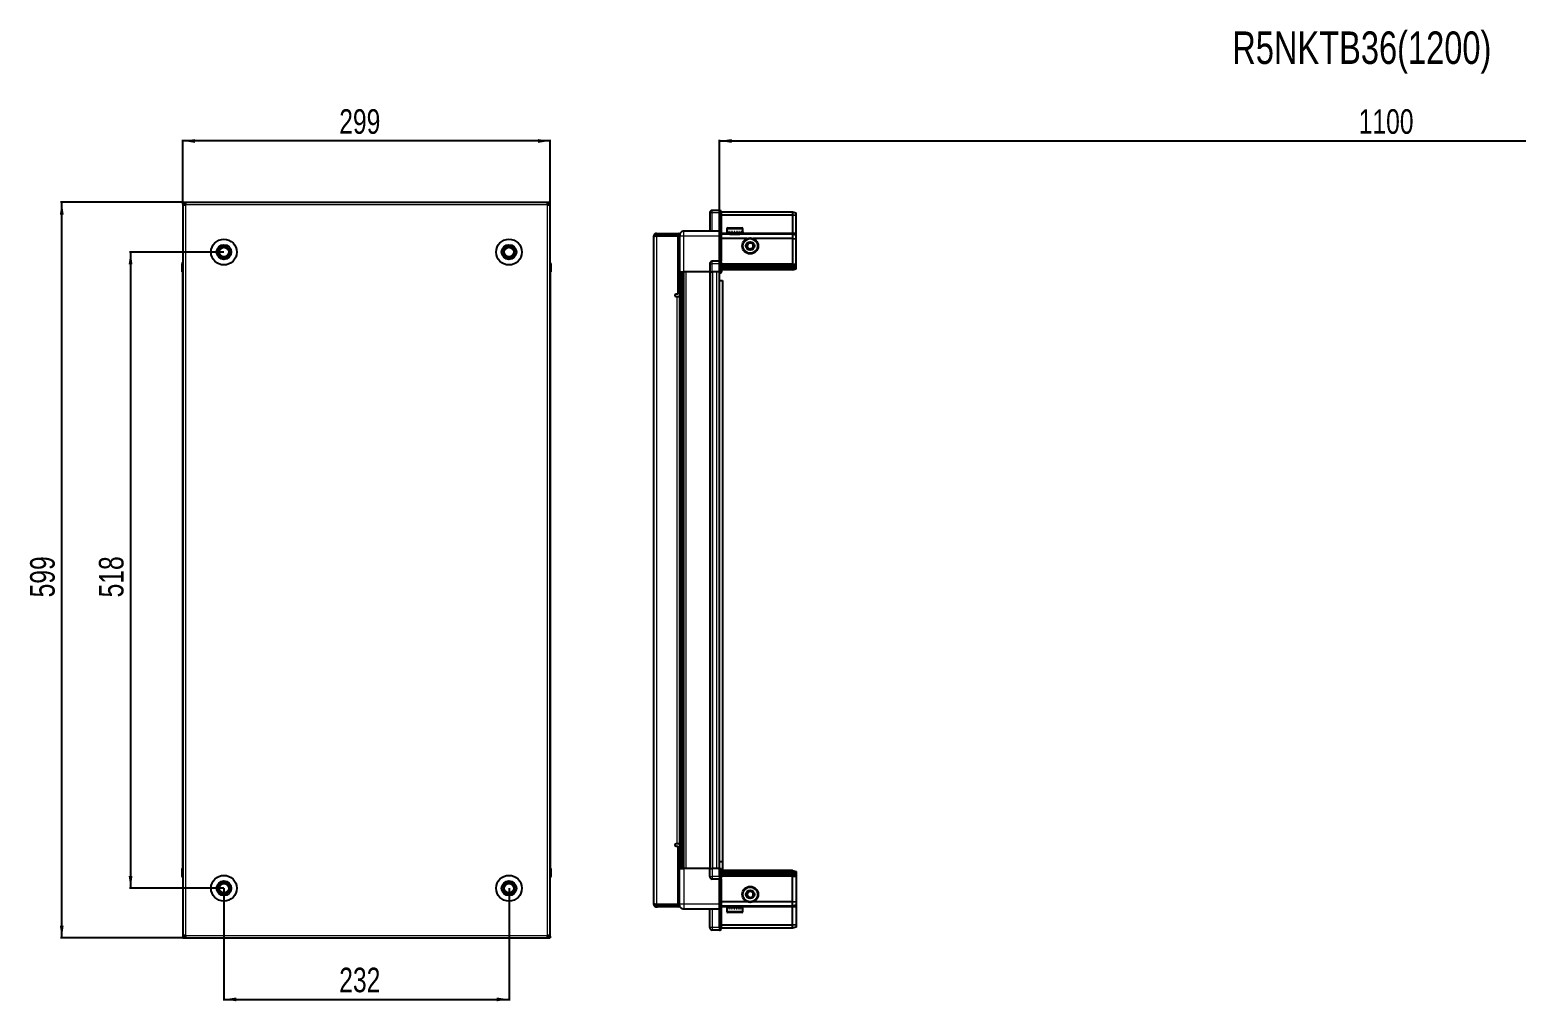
# Model space of a CAD drawing. Header units: millimetres. Extents: x 1014 to 3205, y -921 to 1134.
# Drawn here: x 1014 to 2224, y 343 to 1134 of the extents above; entities that cross this region are included whole.
import ezdxf

# ---------------------------------------------------------------- set-up
doc = ezdxf.new("R2010")
doc.units = ezdxf.units.MM
doc.layers.add('FORMAT', color=7, linetype='Continuous')
doc.styles.add('SLDTEXTSTYLE0', font='TXT', dxfattribs={"width": 0.75})
doc.dimstyles.new('SLDDIMSTYLE0', dxfattribs={"dimtxt": 20, "dimasz": 10, "dimexe": 0, "dimexo": 0.0625, "dimgap": 5, "dimtad": 2, "dimdec": 1, "dimrnd": 1e-09, "dimzin": 12, "dimdsep": 46, "dimtxsty": 'SLDTEXTSTYLE0', "dimsah": 1, "dimcen": 0.09, "dimadec": 0, "dimazin": 3, "dimtfac": 1, "dimtofl": 0, "dimtmove": 0, "dimatfit": 3, "dimfxl": 0, "dimfrac": 2, "dimtolj": 1, "dimtzin": 12, "dimarcsym": 0})

# ---------------------------------------------------------------- blocks, each defined once
blk = doc.blocks.new('_D')
at = {"layer": 'FORMAT'}
for p, q in [((1138.6, 993.1), (1039.2, 993.1)), ((1040.2, 394.1), (1040.2, 993.1)), ((1138.6, 394.1), (1039.2, 394.1))]:
    blk.add_line(p, q, dxfattribs=at)
for points in [[(1040.2, 993.1), (1038.6, 983.1), (1041.7, 983.1)], [(1040.2, 394.1), (1041.7, 404.1), (1038.6, 404.1)]]:
    blk.add_solid(points, dxfattribs=at)
at = {"layer": 'FORMAT', "insert": (1014.4, 671.4), "char_height": 20, "attachment_point": 1, "rotation": 90, "style": 'SLDTEXTSTYLE0'}
blk.add_mtext('599', dxfattribs=at)
blk = doc.blocks.new('_D_1')
at = {"layer": 'FORMAT'}
for p, q in [((1138.7, 993.1), (1138.7, 1044.1)), ((1437.7, 1043.1), (1138.7, 1043.1)), ((1437.7, 993.1), (1437.7, 1044.1))]:
    blk.add_line(p, q, dxfattribs=at)
for points in [[(1138.7, 1043.1), (1148.7, 1041.5), (1148.7, 1044.6)], [(1437.7, 1043.1), (1427.7, 1044.6), (1427.7, 1041.5)]]:
    blk.add_solid(points, dxfattribs=at)
at = {"layer": 'FORMAT', "insert": (1266, 1068.9), "char_height": 20, "attachment_point": 1, "style": 'SLDTEXTSTYLE0'}
blk.add_mtext('299', dxfattribs=at)
blk = doc.blocks.new('_D_2')
at = {"layer": 'FORMAT'}
for p, q in [((1172.2, 434.6), (1172.2, 343.1)), ((1404.2, 434.6), (1404.2, 343.1)), ((1172.2, 344.1), (1404.2, 344.1))]:
    blk.add_line(p, q, dxfattribs=at)
for points in [[(1172.2, 344.1), (1182.2, 342.5), (1182.2, 345.6)], [(1404.2, 344.1), (1394.2, 345.6), (1394.2, 342.5)]]:
    blk.add_solid(points, dxfattribs=at)
at = {"layer": 'FORMAT', "insert": (1266, 369.9), "char_height": 20, "attachment_point": 1, "style": 'SLDTEXTSTYLE0'}
blk.add_mtext('232', dxfattribs=at)
blk = doc.blocks.new('_D_3')
at = {"layer": 'FORMAT'}
for p, q in [((1172.1, 952.6), (1095.2, 952.6)), ((1096.2, 952.6), (1096.2, 434.6)), ((1172.1, 434.6), (1095.2, 434.6))]:
    blk.add_line(p, q, dxfattribs=at)
for points in [[(1096.2, 952.6), (1094.6, 942.6), (1097.7, 942.6)], [(1096.2, 434.6), (1097.7, 444.6), (1094.6, 444.6)]]:
    blk.add_solid(points, dxfattribs=at)
at = {"layer": 'FORMAT', "insert": (1070.4, 671.4), "char_height": 20, "attachment_point": 1, "rotation": 90, "style": 'SLDTEXTSTYLE0'}
blk.add_mtext('518', dxfattribs=at)
blk = doc.blocks.new('_D_4')
at = {"layer": 'FORMAT'}
for p, q in [((1575.4, 936.6), (1575.4, 1044.1)), ((1575.4, 1043.1), (2675.4, 1043.1)), ((2675.4, 936.6), (2675.4, 1044.1))]:
    blk.add_line(p, q, dxfattribs=at)
for points in [[(1575.4, 1043.1), (1585.4, 1041.5), (1585.4, 1044.6)], [(2675.4, 1043.1), (2665.4, 1044.6), (2665.4, 1041.5)]]:
    blk.add_solid(points, dxfattribs=at)
at = {"layer": 'FORMAT', "insert": (2095.8, 1068.9), "char_height": 20, "attachment_point": 1, "style": 'SLDTEXTSTYLE0'}
blk.add_mtext('1100', dxfattribs=at)

msp = doc.modelspace()

# ---------------------------------------------------------------- linework, layer by layer
at = {"color": 7, "linetype": 'Continuous', "lineweight": 25}
for p, q in [((1138.66, 991.57), (1138.66, 993.07)), ((1140.76, 993.07), (1138.66, 993.07)), ((1435.56, 993.07), (1140.76, 993.07)), ((1140.76, 993.07), (1140.76, 990.97)), ((1435.56, 990.97), (1435.56, 993.07)), ((1437.66, 993.07), (1435.56, 993.07)), ((1437.66, 991.57), (1437.66, 993.07)), ((1138.66, 991.57), (1140.76, 991.57)), ((1138.66, 991.57), (1138.66, 990.97)), ((1138.66, 990.97), (1138.66, 396.17)), ((1138.66, 990.97), (1140.76, 990.97)), ((1435.56, 991.57), (1437.66, 991.57)), ((1435.56, 990.97), (1437.66, 990.97)), ((1437.66, 990.97), (1437.66, 991.57)), ((1437.66, 396.17), (1437.66, 990.97)), ((1567.54, 984.57), (1567.54, 969.57)), ((1575.54, 986.57), (1569.54, 986.57)), ((1575.54, 986.57), (1575.88, 986.57)), ((1575.54, 986.57), (1575.54, 984.57)), ((1575.54, 969.77), (1575.54, 984.57)), ((1575.54, 969.77), (1575.54, 984.57)), ((1576.74, 986.07), (1575.88, 986.57)), ((1576.74, 984.57), (1576.74, 986.07)), ((1635.04, 985.07), (1576.74, 985.07)), ((1576.74, 984.57), (1576.74, 969.77)), ((1635.04, 982.57), (1576.74, 982.57)), ((1635.04, 985.07), (1635.04, 982.57)), ((1638.04, 984.27), (1635.04, 985.07)), ((1635.04, 982.57), (1635.04, 968.07)), ((1638.04, 982.42), (1635.04, 982.57)), ((1638.04, 982.42), (1638.04, 984.27)), ((1638.04, 968.07), (1638.04, 982.42)), ((1575.54, 969.57), (1546.54, 969.57)), ((1575.54, 969.57), (1575.54, 969.77)), ((1575.54, 969.57), (1576.74, 969.57)), ((1575.54, 965.57), (1575.54, 969.57)), ((1576.74, 969.77), (1576.74, 969.57)), ((1576.74, 969.57), (1576.74, 965.57)), ((1581.54, 971.47), (1581.54, 969.07)), ((1581.54, 969.07), (1581.54, 968.57)), ((1581.54, 968.57), (1581.68, 968.57)), ((1581.87, 969.07), (1581.68, 969.07)), ((1581.68, 969.07), (1581.68, 968.57)), ((1581.68, 968.57), (1581.87, 968.57)), ((1581.87, 969.07), (1581.87, 968.57)), ((1581.87, 968.57), (1582.4, 968.57)), ((1582.34, 972.27), (1589.51, 972.27)), ((1582.8, 969.07), (1582.4, 969.07)), ((1582.4, 969.07), (1582.4, 968.57)), ((1582.4, 968.57), (1582.8, 968.57)), ((1582.8, 969.07), (1582.8, 968.57)), ((1582.8, 968.57), (1583.67, 968.57)), ((1583.64, 968.57), (1583.64, 968.47)), ((1583.64, 968.47), (1592.44, 968.47)), ((1584.24, 969.07), (1583.67, 969.07)), ((1583.67, 969.07), (1583.67, 968.57)), ((1583.67, 968.57), (1584.24, 968.57)), ((1584.04, 968.07), (1584.73, 967.59)), ((1584.04, 968.07), (1589.07, 968.07)), ((1584.24, 969.07), (1584.24, 968.57)), ((1584.24, 968.57), (1585.37, 968.57)), ((1586.06, 969.07), (1585.37, 969.07)), ((1585.37, 969.07), (1585.37, 968.57)), ((1585.37, 968.57), (1586.06, 968.57)), ((1586.06, 969.07), (1586.06, 968.57)), ((1586.06, 968.57), (1587.33, 968.57)), ((1588.06, 969.07), (1587.33, 969.07)), ((1587.33, 969.07), (1587.33, 968.57)), ((1587.33, 968.57), (1587.56, 968.57)), ((1587.56, 969.07), (1587.56, 968.57)), ((1588.06, 969.07), (1588.06, 968.57)), ((1588.06, 969.07), (1588.06, 968.57)), ((1588.06, 968.57), (1589.36, 968.57)), ((1588.06, 968.57), (1588.06, 968.57)), ((1589.07, 968.07), (1592.04, 968.07)), ((1590.07, 969.07), (1589.36, 969.07)), ((1589.36, 969.07), (1589.36, 968.57)), ((1589.42, 969.07), (1589.42, 968.57)), ((1589.42, 968.57), (1590.07, 968.57)), ((1589.51, 972.27), (1593.74, 972.27)), ((1590.07, 969.07), (1590.07, 968.57)), ((1590.07, 968.57), (1591.26, 968.57)), ((1591.88, 969.07), (1591.26, 969.07)), ((1591.26, 969.07), (1591.26, 968.57)), ((1591.26, 968.57), (1591.88, 968.57)), ((1591.35, 967.59), (1592.04, 968.07)), ((1591.88, 969.07), (1591.88, 968.57)), ((1591.88, 968.57), (1592.85, 968.57)), ((1592.44, 968.47), (1592.44, 968.57)), ((1593.31, 969.07), (1592.85, 969.07)), ((1592.85, 969.07), (1592.85, 968.57)), ((1592.85, 968.57), (1593.31, 968.57)), ((1593.31, 969.07), (1593.31, 968.57)), ((1593.31, 968.57), (1593.97, 968.57)), ((1594.23, 969.07), (1593.97, 969.07)), ((1593.97, 969.07), (1593.97, 968.57)), ((1593.97, 968.57), (1594.23, 968.57)), ((1594.23, 969.07), (1594.23, 968.57)), ((1594.23, 968.57), (1594.5, 968.57)), ((1594.54, 969.07), (1594.5, 969.07)), ((1594.5, 969.07), (1594.5, 968.57)), ((1594.5, 968.57), (1594.54, 968.57)), ((1594.54, 969.07), (1594.54, 971.47)), ((1594.54, 969.07), (1594.54, 968.57)), ((1635.04, 968.07), (1635.04, 967.07)), ((1638.04, 966.27), (1638.04, 968.07)), ((1523.54, 965.72), (1522.04, 965.72)), ((1522.04, 965.22), (1522.04, 965.72)), ((1522.04, 421.92), (1522.04, 965.22)), ((1524.14, 966.32), (1524.14, 967.82)), ((1524.14, 967.82), (1525.04, 967.82)), ((1524.14, 966.32), (1525.04, 966.32)), ((1524.14, 965.82), (1541.54, 965.82)), ((1525.04, 966.32), (1525.04, 967.82)), ((1525.04, 967.82), (1541.54, 967.82)), ((1525.04, 966.32), (1541.54, 966.32)), ((1541.54, 966.32), (1541.54, 967.82)), ((1543.04, 965.82), (1541.54, 965.82)), ((1541.54, 965.82), (1541.54, 918.32)), ((1543.04, 965.57), (1543.04, 936.57)), ((1575.54, 945.27), (1575.54, 965.57)), ((1635.04, 967.07), (1576.74, 967.07)), ((1576.74, 965.57), (1576.74, 945.27)), ((1598.04, 963.57), (1576.74, 963.57)), ((1584.73, 967.59), (1584.04, 967.1)), ((1584.04, 967.1), (1584.04, 967.07)), ((1584.04, 967.1), (1589.07, 967.1)), ((1584.73, 967.59), (1588.9, 967.59)), ((1588.9, 967.59), (1591.35, 967.59)), ((1589.07, 967.1), (1592.04, 967.1)), ((1592.04, 967.1), (1591.35, 967.59)), ((1592.04, 967.07), (1592.04, 967.1)), ((1635.04, 963.57), (1603.04, 963.57)), ((1635.04, 967.07), (1635.04, 963.57)), ((1638.04, 966.27), (1635.04, 967.07)), ((1635.04, 963.57), (1635.04, 943.07)), ((1635.04, 963.57), (1638.04, 963.24)), ((1638.04, 963.24), (1638.04, 966.27)), ((1638.04, 943.07), (1638.04, 963.24)), ((1437.66, 944.39), (1437.66, 944.39)), ((1575.54, 945.07), (1569.54, 945.07)), ((1575.54, 945.07), (1575.54, 945.27)), ((1575.54, 945.07), (1575.54, 943.07)), ((1575.54, 945.07), (1576.74, 945.07)), ((1576.74, 945.27), (1576.74, 945.07)), ((1576.74, 944.39), (1576.74, 945.07)), ((1576.74, 944.39), (1576.74, 936.57)), ((1138.15, 943.07), (1138.15, 936.57)), ((1138.15, 936.57), (1138.16, 936.57)), ((1138.16, 936.57), (1138.16, 943.07)), ((1138.66, 936.57), (1138.16, 936.57)), ((1138.31, 936.57), (1138.31, 450.57)), ((1437.66, 936.57), (1438.16, 936.57)), ((1438.01, 450.57), (1438.01, 936.57)), ((1438.16, 943.07), (1438.16, 936.57)), ((1438.16, 936.57), (1438.16, 943.07)), ((1438.16, 936.57), (1438.16, 936.57)), ((1438.16, 936.57), (1438.16, 936.57)), ((1541.54, 939.32), (1543.04, 939.32)), ((1543.04, 936.57), (1541.54, 936.57)), ((1543.69, 450.57), (1543.69, 936.57)), ((1545.49, 936.57), (1545.49, 450.57)), ((1545.52, 936.57), (1545.52, 450.57)), ((1567.54, 936.57), (1546.54, 936.57)), ((1567.54, 943.07), (1567.54, 936.57)), ((1567.54, 936.57), (1569.54, 936.57)), ((1568.19, 450.57), (1568.19, 936.57)), ((1575.54, 936.57), (1569.54, 936.57)), ((1575.39, 450.57), (1575.39, 936.57)), ((1575.54, 936.57), (1575.54, 943.07)), ((1575.54, 936.57), (1575.54, 943.07)), ((1575.54, 936.57), (1575.88, 936.57)), ((1575.54, 936.57), (1575.54, 936.57)), ((1575.88, 936.57), (1575.88, 943.07)), ((1576.74, 936.57), (1575.88, 936.57)), ((1575.88, 936.57), (1575.88, 936.57)), ((1635.04, 942.07), (1576.74, 942.07)), ((1635.04, 941.07), (1576.74, 941.07)), ((1635.04, 939.57), (1576.74, 939.57)), ((1635.04, 938.07), (1576.74, 938.07)), ((1635.04, 943.07), (1635.04, 942.07)), ((1635.04, 942.07), (1635.04, 941.07)), ((1635.04, 942.07), (1638.04, 941.27)), ((1635.04, 941.07), (1635.04, 939.57)), ((1635.04, 941.07), (1638.04, 940.53)), ((1635.04, 939.57), (1638.04, 940.03)), ((1635.04, 939.57), (1635.04, 938.07)), ((1635.04, 938.07), (1638.04, 938.87)), ((1638.04, 941.27), (1638.04, 943.07)), ((1638.04, 940.53), (1638.04, 941.27)), ((1638.04, 940.03), (1638.04, 940.53)), ((1638.04, 938.87), (1638.04, 940.03)), ((1575.39, 929.57), (1577.89, 929.57)), ((1577.89, 929.57), (1577.89, 456.07)), ((1541.54, 918.32), (1540.19, 918.32)), ((1540.19, 916.32), (1540.94, 916.32)), ((1540.94, 916.32), (1543.04, 916.32)), ((1543.04, 916.32), (1543.04, 470.82)), ((1540.94, 470.82), (1540.19, 470.82)), ((1540.19, 468.82), (1541.54, 468.82)), ((1543.04, 470.82), (1540.94, 470.82)), ((1541.54, 468.82), (1541.54, 421.32)), ((1138.15, 444.07), (1138.15, 450.57)), ((1138.15, 450.57), (1138.16, 450.57)), ((1138.16, 450.57), (1138.16, 450.57)), ((1138.16, 450.57), (1138.16, 444.07)), ((1138.65, 450.57), (1138.16, 450.57)), ((1437.66, 450.57), (1438.16, 450.57)), ((1438.16, 450.57), (1438.16, 450.57)), ((1438.16, 444.07), (1438.16, 450.57)), ((1438.16, 450.57), (1438.16, 444.07)), ((1543.04, 450.57), (1541.54, 450.57)), ((1543.04, 447.82), (1541.54, 447.82)), ((1543.04, 421.57), (1543.04, 450.57)), ((1567.54, 450.57), (1546.54, 450.57)), ((1567.54, 444.07), (1567.54, 450.57)), ((1567.54, 450.57), (1569.54, 450.57)), ((1575.54, 450.57), (1569.54, 450.57)), ((1577.89, 456.07), (1575.39, 456.07)), ((1575.54, 444.07), (1575.54, 450.57)), ((1575.54, 450.57), (1575.88, 450.57)), ((1575.88, 444.07), (1575.88, 450.57)), ((1575.88, 450.57), (1576.74, 450.57)), ((1576.74, 450.57), (1576.74, 442.75)), ((1635.04, 449.07), (1576.74, 449.07)), ((1577.89, 456.07), (1577.89, 449.07)), ((1635.04, 447.57), (1635.04, 449.07)), ((1635.04, 449.07), (1638.04, 448.27)), ((1638.04, 448.27), (1638.04, 447.12)), ((1138.65, 442.75), (1138.65, 442.75)), ((1575.54, 442.07), (1569.54, 442.07)), ((1575.54, 444.07), (1575.54, 442.07)), ((1575.54, 444.07), (1575.54, 442.07)), ((1575.54, 442.07), (1576.74, 442.07)), ((1575.54, 441.87), (1575.54, 442.07)), ((1575.54, 421.57), (1575.54, 441.87)), ((1635.04, 447.57), (1576.74, 447.57)), ((1635.04, 446.07), (1576.74, 446.07)), ((1635.04, 445.07), (1576.74, 445.07)), ((1576.74, 442.07), (1576.74, 442.75)), ((1576.74, 442.07), (1576.74, 441.87)), ((1576.74, 441.87), (1576.74, 421.57)), ((1635.04, 446.07), (1635.04, 447.57)), ((1635.04, 447.57), (1638.04, 447.12)), ((1635.04, 446.07), (1638.04, 446.62)), ((1635.04, 445.07), (1635.04, 446.07)), ((1635.04, 445.07), (1638.04, 445.87)), ((1635.04, 444.07), (1635.04, 445.07)), ((1635.04, 423.57), (1635.04, 444.07)), ((1638.04, 447.12), (1638.04, 446.62)), ((1638.04, 446.62), (1638.04, 445.87)), ((1638.04, 445.87), (1638.04, 444.07)), ((1638.04, 444.07), (1638.04, 423.9)), ((1598.04, 423.57), (1576.74, 423.57)), ((1635.04, 423.57), (1603.04, 423.57)), ((1635.04, 423.57), (1638.04, 423.9)), ((1635.04, 420.07), (1635.04, 423.57)), ((1638.04, 423.9), (1638.04, 420.87)), ((1522.04, 421.42), (1522.04, 421.92)), ((1523.54, 421.42), (1522.04, 421.42)), ((1541.54, 421.32), (1524.14, 421.32)), ((1524.14, 420.82), (1524.14, 419.32)), ((1524.14, 420.82), (1525.04, 420.82)), ((1524.14, 419.32), (1525.04, 419.32)), ((1525.04, 420.82), (1525.04, 419.32)), ((1541.54, 420.82), (1525.04, 420.82)), ((1541.54, 419.32), (1525.04, 419.32)), ((1541.54, 421.32), (1543.04, 421.32)), ((1541.54, 420.82), (1541.54, 419.32)), ((1575.54, 417.57), (1546.54, 417.57)), ((1567.54, 402.57), (1567.54, 417.57)), ((1575.54, 417.57), (1575.54, 421.57)), ((1575.54, 417.57), (1576.74, 417.57)), ((1575.54, 417.37), (1575.54, 417.57)), ((1575.54, 402.57), (1575.54, 417.37)), ((1576.74, 421.57), (1576.74, 417.57)), ((1635.04, 420.07), (1576.74, 420.07)), ((1576.74, 417.57), (1576.74, 417.37)), ((1576.74, 417.37), (1576.74, 402.57)), ((1581.54, 418.57), (1581.54, 415.67)), ((1581.64, 418.57), (1581.54, 418.57)), ((1581.64, 418.07), (1581.64, 418.57)), ((1581.81, 418.57), (1581.64, 418.57)), ((1581.64, 418.07), (1581.81, 418.07)), ((1581.81, 418.07), (1581.81, 418.57)), ((1582.3, 418.57), (1581.81, 418.57)), ((1582.3, 418.07), (1582.3, 418.57)), ((1582.68, 418.57), (1582.3, 418.57)), ((1582.3, 418.07), (1582.68, 418.07)), ((1582.49, 414.87), (1582.34, 414.87)), ((1593.74, 414.87), (1582.49, 414.87)), ((1582.68, 418.07), (1582.68, 418.57)), ((1583.52, 418.57), (1582.68, 418.57)), ((1583.52, 418.07), (1583.52, 418.57)), ((1584.08, 418.57), (1583.52, 418.57)), ((1583.52, 418.07), (1584.08, 418.07)), ((1583.64, 418.67), (1583.64, 418.57)), ((1589.04, 418.67), (1583.64, 418.67)), ((1584.04, 420.07), (1584.04, 420.04)), ((1584.04, 420.04), (1584.73, 419.55)), ((1584.15, 420.04), (1584.04, 420.04)), ((1584.73, 419.55), (1584.04, 419.07)), ((1584.15, 419.07), (1584.04, 419.07)), ((1584.08, 418.07), (1584.08, 418.57)), ((1585.18, 418.57), (1584.08, 418.57)), ((1592.04, 420.04), (1584.15, 420.04)), ((1592.04, 419.07), (1584.15, 419.07)), ((1584.82, 419.55), (1584.73, 419.55)), ((1591.35, 419.55), (1584.82, 419.55)), ((1585.18, 418.07), (1585.18, 418.57)), ((1585.86, 418.57), (1585.18, 418.57)), ((1585.18, 418.07), (1585.86, 418.07)), ((1585.86, 418.07), (1585.86, 418.57)), ((1587.12, 418.57), (1585.86, 418.57)), ((1587.12, 418.07), (1587.12, 418.57)), ((1587.42, 418.57), (1587.12, 418.57)), ((1587.12, 418.07), (1587.86, 418.07)), ((1587.42, 418.07), (1587.42, 418.57)), ((1587.86, 418.07), (1587.86, 418.57)), ((1589.16, 418.57), (1587.86, 418.57)), ((1592.44, 418.67), (1589.04, 418.67)), ((1589.16, 418.07), (1589.16, 418.57)), ((1589.16, 418.07), (1589.88, 418.07)), ((1589.28, 418.07), (1589.28, 418.57)), ((1589.88, 418.57), (1589.28, 418.57)), ((1589.88, 418.07), (1589.88, 418.57)), ((1591.08, 418.57), (1589.88, 418.57)), ((1591.08, 418.07), (1591.08, 418.57)), ((1591.71, 418.57), (1591.08, 418.57)), ((1591.08, 418.07), (1591.71, 418.07)), ((1591.35, 419.55), (1592.04, 420.04)), ((1592.04, 419.07), (1591.35, 419.55)), ((1591.71, 418.07), (1591.71, 418.57)), ((1592.71, 418.57), (1591.71, 418.57)), ((1592.04, 420.04), (1592.04, 420.07)), ((1592.44, 418.57), (1592.44, 418.67)), ((1592.71, 418.07), (1592.71, 418.57)), ((1593.19, 418.57), (1592.71, 418.57)), ((1592.71, 418.07), (1593.19, 418.07)), ((1593.19, 418.07), (1593.19, 418.57)), ((1593.88, 418.57), (1593.19, 418.57)), ((1593.88, 418.07), (1593.88, 418.57)), ((1594.17, 418.57), (1593.88, 418.57)), ((1593.88, 418.07), (1594.17, 418.07)), ((1594.17, 418.07), (1594.17, 418.57)), ((1594.48, 418.57), (1594.17, 418.57)), ((1594.48, 418.07), (1594.48, 418.57)), ((1594.54, 418.57), (1594.48, 418.57)), ((1594.48, 418.07), (1594.54, 418.07)), ((1594.54, 415.67), (1594.54, 418.57)), ((1594.54, 418.07), (1594.54, 418.57)), ((1594.54, 418.57), (1594.54, 418.57)), ((1638.04, 420.87), (1635.04, 420.07)), ((1635.04, 419.07), (1635.04, 420.07)), ((1635.04, 404.57), (1635.04, 419.07)), ((1638.04, 420.87), (1638.04, 419.07)), ((1638.04, 419.07), (1638.04, 404.73)), ((1575.54, 400.57), (1569.54, 400.57)), ((1575.54, 402.57), (1575.54, 400.57)), ((1575.54, 400.57), (1575.88, 400.57)), ((1575.54, 400.57), (1575.54, 400.57)), ((1575.54, 400.57), (1575.88, 400.57)), ((1575.88, 400.57), (1576.74, 401.07)), ((1575.88, 400.57), (1576.74, 401.07)), ((1635.04, 404.57), (1576.74, 404.57)), ((1576.74, 401.07), (1576.74, 402.57)), ((1635.04, 402.07), (1576.74, 402.07)), ((1638.04, 404.73), (1635.04, 404.57)), ((1635.04, 402.07), (1635.04, 404.57)), ((1638.04, 402.87), (1635.04, 402.07)), ((1638.04, 404.73), (1638.04, 402.87)), ((1140.76, 396.17), (1138.66, 396.17)), ((1138.66, 396.17), (1138.66, 395.57)), ((1140.76, 395.57), (1138.66, 395.57)), ((1138.66, 395.57), (1138.66, 394.07)), ((1138.66, 394.07), (1140.76, 394.07)), ((1140.76, 396.17), (1140.76, 394.07)), ((1140.76, 394.07), (1435.56, 394.07)), ((1437.66, 396.17), (1435.56, 396.17)), ((1435.56, 394.07), (1435.56, 396.17)), ((1437.66, 395.57), (1435.56, 395.57)), ((1435.56, 394.07), (1437.66, 394.07)), ((1437.66, 395.57), (1437.66, 396.17)), ((1437.66, 395.57), (1437.66, 394.07))]:
    msp.add_line(p, q, dxfattribs=at)
at = {"color": 8, "linetype": 'Continuous', "lineweight": 18}
for p, q in [((1435.56, 990.97), (1140.76, 990.97)), ((1140.76, 990.97), (1140.76, 396.17)), ((1435.56, 396.17), (1435.56, 990.97)), ((1569.54, 984.57), (1567.54, 984.57)), ((1569.54, 984.57), (1569.54, 986.57)), ((1569.54, 969.57), (1569.54, 984.57)), ((1575.54, 984.57), (1569.54, 984.57)), ((1575.54, 984.57), (1576.74, 984.57)), ((1575.54, 969.77), (1576.74, 969.77)), ((1584.04, 968.07), (1576.74, 968.07)), ((1581.54, 971.47), (1589.72, 971.47)), ((1589.72, 971.47), (1594.54, 971.47)), ((1635.04, 968.07), (1592.04, 968.07)), ((1638.04, 968.07), (1635.04, 968.07)), ((1524.14, 965.82), (1524.14, 421.32)), ((1546.54, 936.57), (1546.54, 965.57)), ((1575.54, 965.57), (1546.54, 965.57)), ((1575.54, 965.57), (1576.74, 965.57)), ((1569.54, 943.07), (1569.54, 945.07)), ((1575.54, 945.27), (1576.74, 945.27)), ((1138.66, 943.07), (1138.16, 943.07)), ((1437.66, 943.07), (1438.16, 943.07)), ((1543.04, 916.32), (1543.04, 936.57)), ((1544.28, 936.57), (1544.28, 450.57)), ((1546.73, 450.57), (1546.73, 936.57)), ((1548.14, 936.57), (1548.14, 450.57)), ((1567.54, 943.07), (1569.54, 943.07)), ((1567.54, 450.57), (1567.54, 936.57)), ((1569.54, 936.57), (1569.54, 943.07)), ((1575.54, 943.07), (1569.54, 943.07)), ((1570.19, 450.57), (1570.19, 936.57)), ((1573.39, 450.57), (1573.39, 936.57)), ((1575.54, 943.07), (1575.88, 943.07)), ((1575.54, 936.57), (1575.88, 936.57)), ((1635.04, 943.07), (1576.74, 943.07)), ((1635.04, 943.07), (1638.04, 943.07)), ((1540.94, 470.82), (1540.94, 916.32)), ((1543.04, 450.57), (1543.04, 470.82)), ((1546.54, 450.57), (1546.54, 421.57)), ((1569.54, 450.57), (1569.54, 444.07)), ((1138.66, 444.07), (1138.16, 444.07)), ((1437.66, 444.07), (1438.16, 444.07)), ((1567.54, 444.07), (1569.54, 444.07)), ((1569.54, 444.07), (1569.54, 442.07)), ((1575.54, 444.07), (1569.54, 444.07)), ((1575.54, 444.07), (1575.88, 444.07)), ((1576.74, 441.87), (1575.54, 441.87)), ((1635.04, 444.07), (1576.74, 444.07)), ((1635.04, 444.07), (1638.04, 444.07)), ((1575.54, 421.57), (1546.54, 421.57)), ((1569.54, 417.57), (1569.54, 402.57)), ((1575.54, 421.57), (1576.74, 421.57)), ((1576.74, 417.37), (1575.54, 417.37)), ((1584.04, 419.07), (1576.74, 419.07)), ((1581.71, 415.67), (1581.54, 415.67)), ((1594.54, 415.67), (1581.71, 415.67)), ((1635.04, 419.07), (1592.04, 419.07)), ((1638.04, 419.07), (1635.04, 419.07)), ((1569.54, 402.57), (1567.54, 402.57)), ((1569.54, 402.57), (1569.54, 400.57)), ((1575.54, 402.57), (1569.54, 402.57)), ((1575.54, 402.57), (1576.74, 402.57)), ((1140.76, 396.17), (1435.56, 396.17))]:
    msp.add_line(p, q, dxfattribs=at)
at = {"color": 7, "linetype": 'Continuous', "lineweight": 25}
for centre, radius in [((1172.16, 952.57), 10.5), ((1172.16, 952.57), 6), ((1172.16, 952.57), 3.9), ((1404.16, 952.57), 10.5), ((1404.16, 952.57), 6), ((1404.16, 952.57), 3.9), ((1600.54, 957.57), 6.5), ((1600.54, 957.57), 3.46), ((1172.16, 434.57), 10.5), ((1172.16, 434.57), 6), ((1172.16, 434.57), 3.9), ((1404.16, 434.57), 10.5), ((1404.16, 434.57), 6), ((1404.16, 434.57), 3.9), ((1600.54, 429.57), 6.5), ((1600.54, 429.57), 3.46)]:
    msp.add_circle(centre, radius, dxfattribs=at)
at = {"color": 8, "linetype": 'Continuous', "lineweight": 18}
for centre in [(1600.54, 957.57), (1600.54, 429.57)]:
    msp.add_circle(centre, 5.7, dxfattribs=at)
at = {"color": 7, "linetype": 'Continuous', "lineweight": 25}
for centre, radius, start, end in [((1569.54, 984.57), 2, 90, 180), ((1582.34, 971.47), 0.8, 90, 180), ((1583.64, 968.07), 0.4, 0, 90), ((1592.44, 968.07), 0.4, 90, 180), ((1593.74, 971.47), 0.8, 0, 90), ((1172.16, 952.57), 4.62, 120, 180), ((1172.16, 952.57), 4.62, 60, 120), ((1172.16, 952.57), 4.62, 0, 60), ((1404.16, 952.57), 4.62, 120, 180), ((1404.16, 952.57), 4.62, 60, 120), ((1404.16, 952.57), 4.62, 360, 60), ((1524.04, 965.32), 0.5, 90, 117.7907), ((1541.44, 965.72), 0.6, 9.59407, 90), ((1541.44, 965.72), 2.1, 32.2369, 87.2706), ((1600.54, 957.57), 2.5, 161.00659, 221.00659), ((1600.54, 957.57), 2.5, 101.00659, 161.00659), ((1600.54, 957.57), 2.5, 221.00659, 281.00659), ((1600.54, 957.57), 2.5, 41.00659, 101.00659), ((1600.54, 957.57), 2.5, 281.00659, 341.00659), ((1600.54, 957.57), 2.5, 341.00659, 41.00659), ((1140.15, 943.07), 2, 138.57492, 180), ((1140.16, 943.07), 2, 138.59038, 180), ((1172.16, 952.57), 4.62, 180, 240), ((1172.16, 952.57), 4.62, 240, 300), ((1172.16, 952.57), 4.62, 300, 0), ((1404.16, 952.57), 4.62, 180, 240), ((1404.16, 952.57), 4.62, 240, 300), ((1404.16, 952.57), 4.62, 300, 360), ((1436.16, 943.07), 2, 0, 41.40962), ((1436.16, 943.07), 2, 0, 41.39416), ((1569.54, 943.07), 2, 90, 180), ((1572.89, 939.22), 5, 300, 346.70293), ((1540.19, 917.32), 1, 90, 270), ((1540.19, 469.82), 1, 90, 270), ((1140.16, 444.07), 2, 180, 221.39416), ((1172.16, 434.57), 4.62, 120, 180), ((1172.16, 434.57), 4.62, 60, 120), ((1172.16, 434.57), 4.62, 360, 60), ((1404.16, 434.57), 4.62, 120, 180), ((1404.16, 434.57), 4.62, 60, 120), ((1404.16, 434.57), 4.62, 360, 60), ((1436.16, 444.07), 2, 318.59038, 0), ((1569.54, 444.07), 2, 180, 270), ((1172.16, 434.57), 4.62, 180, 240), ((1172.16, 434.57), 4.62, 240, 300), ((1172.16, 434.57), 4.62, 300, 360), ((1404.16, 434.57), 4.62, 180, 240), ((1404.16, 434.57), 4.62, 240, 300), ((1404.16, 434.57), 4.62, 300, 360), ((1600.54, 429.57), 2.5, 127.98423, 187.98423), ((1600.54, 429.57), 2.5, 187.98423, 247.98423), ((1600.54, 429.57), 2.5, 67.98423, 127.98423), ((1600.54, 429.57), 2.5, 247.98423, 307.98423), ((1600.54, 429.57), 2.5, 7.98423, 67.98423), ((1600.54, 429.57), 2.5, 307.98423, 7.98423), ((1524.04, 421.82), 0.5, 243.58436, 270), ((1541.44, 421.42), 0.6, 270, 350.40593), ((1541.44, 421.42), 2.1, 272.7294, 327.8305), ((1582.34, 415.67), 0.8, 180, 270), ((1583.64, 419.07), 0.4, 270, 360), ((1592.44, 419.07), 0.4, 180, 270), ((1593.74, 415.67), 0.8, 270, 360), ((1569.54, 402.57), 2, 180, 270)]:
    msp.add_arc(centre, radius, start, end, dxfattribs=at)
for centre, start_param, end_param in [((1579.34, 943.07), 2.4188584, 3.1415927), ((1579.34, 444.07), 3.1415927, 3.8643269)]:
    msp.add_ellipse(centre, major_axis=(3.46, 0), ratio=0.5773503, start_param=start_param, end_param=end_param, dxfattribs=at)
for points, knots in [([(1546.54, 969.57), (1546.1, 969.52), (1545.43, 969.45), (1544.61, 969.02), (1544.05, 968.56), (1543.6, 968), (1543.16, 967.19), (1543.09, 966.51), (1543.04, 966.07)], [0, 0, 0, 0, 0.2394568, 0.3683607, 0.5, 0.6316393, 0.7605432, 1, 1, 1, 1]), ([(1167.54, 952.57), (1167.87, 953.14), (1168.43, 954.12), (1169.25, 955.55), (1169.66, 956.26), (1169.85, 956.57)], [0, 0, 0, 0, 0.4391308, 0.7513783, 1, 1, 1, 1]), ([(1169.85, 956.57), (1170.05, 956.57), (1170.75, 956.57), (1172.06, 956.57), (1173.45, 956.57), (1174.2, 956.57), (1174.46, 956.57)], [0, 0, 0, 0, 0.1393293, 0.4852696, 0.8163565, 1, 1, 1, 1]), ([(1174.46, 956.57), (1174.8, 956), (1175.36, 955.02), (1176.18, 953.59), (1176.59, 952.89), (1176.77, 952.57)], [0, 0, 0, 0, 0.4391308, 0.7513783, 1, 1, 1, 1]), ([(1399.54, 952.57), (1399.87, 953.14), (1400.43, 954.12), (1401.25, 955.55), (1401.66, 956.26), (1401.85, 956.57)], [0, 0, 0, 0, 0.4391308, 0.7513783, 1, 1, 1, 1]), ([(1401.85, 956.57), (1402.05, 956.57), (1402.75, 956.57), (1404.06, 956.57), (1405.45, 956.57), (1406.2, 956.57), (1406.46, 956.57)], [0, 0, 0, 0, 0.1393293, 0.4852696, 0.8163565, 1, 1, 1, 1]), ([(1406.46, 956.57), (1406.8, 956), (1407.36, 955.02), (1408.18, 953.59), (1408.59, 952.89), (1408.77, 952.57)], [0, 0, 0, 0, 0.4391308, 0.7513783, 1, 1, 1, 1]), ([(1524.14, 967.82), (1523.89, 967.79), (1523.4, 967.74), (1522.76, 967.35), (1522.29, 966.79), (1522.07, 966.21), (1522.05, 965.85), (1522.04, 965.72)], [0, 0, 0, 0, 0.23025534, 0.4485219, 0.6667858, 0.88504963, 1, 1, 1, 1]), ([(1522.04, 965.22), (1522.07, 965.27), (1522.12, 965.36), (1522.52, 965.49), (1523.07, 965.62), (1523.65, 965.73), (1524.02, 965.8), (1524.14, 965.82)], [0, 0, 0, 0, 0.2302553, 0.4485219, 0.6667858, 0.8850496, 1, 1, 1, 1]), ([(1543.04, 966.07), (1543.04, 966.06), (1543.04, 966.05), (1543.04, 965.93), (1543.04, 965.77), (1543.04, 965.64), (1543.04, 965.57)], [0, 0, 0, 0, 0.2493943, 0.5003335, 0.7501667, 1, 1, 1, 1]), ([(1597.71, 957.02), (1597.88, 957.51), (1598.19, 958.42), (1598.5, 959.33), (1598.65, 959.75)], [0, 0, 0, 0, 0.5346859, 1, 1, 1, 1]), ([(1599.6, 954.84), (1599.38, 955.1), (1598.84, 955.72), (1598.19, 956.47), (1597.79, 956.93), (1597.71, 957.02)], [0, 0, 0, 0, 0.3629006, 0.8668753, 1, 1, 1, 1]), ([(1598.65, 959.75), (1599.16, 959.85), (1600.1, 960.03), (1601.05, 960.22), (1601.48, 960.3)], [0, 0, 0, 0, 0.5346859, 1, 1, 1, 1]), ([(1601.48, 960.3), (1601.57, 960.21), (1601.96, 959.75), (1602.61, 959), (1603.15, 958.38), (1603.38, 958.12)], [0, 0, 0, 0, 0.1331247, 0.6370994, 1, 1, 1, 1]), ([(1603.38, 958.12), (1603.21, 957.63), (1602.9, 956.72), (1602.58, 955.81), (1602.44, 955.39)], [0, 0, 0, 0, 0.5346859, 1, 1, 1, 1]), ([(1169.85, 948.57), (1169.51, 949.14), (1168.95, 950.12), (1168.13, 951.55), (1167.72, 952.26), (1167.54, 952.57)], [0, 0, 0, 0, 0.43913077, 0.75137827, 1, 1, 1, 1]), ([(1174.46, 948.57), (1174.2, 948.57), (1173.45, 948.57), (1172.06, 948.57), (1170.75, 948.57), (1170.05, 948.57), (1169.85, 948.57)], [0, 0, 0, 0, 0.1836435, 0.5147304, 0.8606707, 1, 1, 1, 1]), ([(1176.77, 952.57), (1176.44, 952), (1175.88, 951.02), (1175.06, 949.59), (1174.65, 948.89), (1174.46, 948.57)], [0, 0, 0, 0, 0.4391308, 0.7513783, 1, 1, 1, 1]), ([(1401.85, 948.57), (1401.51, 949.14), (1400.95, 950.12), (1400.13, 951.55), (1399.72, 952.26), (1399.54, 952.57)], [0, 0, 0, 0, 0.43913077, 0.75137827, 1, 1, 1, 1]), ([(1406.46, 948.57), (1406.2, 948.57), (1405.45, 948.57), (1404.06, 948.57), (1402.75, 948.57), (1402.05, 948.57), (1401.85, 948.57)], [0, 0, 0, 0, 0.1836435, 0.5147304, 0.8606707, 1, 1, 1, 1]), ([(1408.77, 952.57), (1408.44, 952), (1407.88, 951.02), (1407.06, 949.59), (1406.65, 948.89), (1406.46, 948.57)], [0, 0, 0, 0, 0.4391308, 0.7513783, 1, 1, 1, 1]), ([(1602.44, 955.39), (1601.93, 955.29), (1600.99, 955.11), (1600.04, 954.93), (1599.6, 954.84)], [0, 0, 0, 0, 0.5346859, 1, 1, 1, 1]), ([(1543.04, 936.57), (1543.08, 936.57), (1543.16, 936.57), (1543.76, 936.57), (1544.65, 936.57), (1545.64, 936.57), (1546.29, 936.57), (1546.54, 936.57)], [0, 0, 0, 0, 0.21469386, 0.42938772, 0.64408158, 0.85877544, 1, 1, 1, 1]), ([(1543.04, 450.57), (1543.08, 450.57), (1543.16, 450.57), (1543.76, 450.57), (1544.65, 450.57), (1545.64, 450.57), (1546.29, 450.57), (1546.54, 450.57)], [0, 0, 0, 0, 0.2146939, 0.4293877, 0.6440816, 0.8587754, 1, 1, 1, 1]), ([(1167.54, 434.57), (1167.87, 435.14), (1168.43, 436.12), (1169.25, 437.55), (1169.66, 438.26), (1169.85, 438.57)], [0, 0, 0, 0, 0.4391308, 0.7513783, 1, 1, 1, 1]), ([(1169.85, 438.57), (1170.05, 438.57), (1170.75, 438.57), (1172.06, 438.57), (1173.45, 438.57), (1174.2, 438.57), (1174.46, 438.57)], [0, 0, 0, 0, 0.1393293, 0.4852696, 0.8163565, 1, 1, 1, 1]), ([(1174.46, 438.57), (1174.8, 438), (1175.36, 437.02), (1176.18, 435.59), (1176.59, 434.89), (1176.77, 434.57)], [0, 0, 0, 0, 0.4391308, 0.7513783, 1, 1, 1, 1]), ([(1399.54, 434.57), (1399.87, 435.14), (1400.43, 436.12), (1401.25, 437.55), (1401.66, 438.26), (1401.85, 438.57)], [0, 0, 0, 0, 0.4391308, 0.7513783, 1, 1, 1, 1]), ([(1401.85, 438.57), (1402.05, 438.57), (1402.75, 438.57), (1404.06, 438.57), (1405.45, 438.57), (1406.2, 438.57), (1406.46, 438.57)], [0, 0, 0, 0, 0.1393293, 0.4852696, 0.8163565, 1, 1, 1, 1]), ([(1406.46, 438.57), (1406.8, 438), (1407.36, 437.02), (1408.18, 435.59), (1408.59, 434.89), (1408.77, 434.57)], [0, 0, 0, 0, 0.4391308, 0.7513783, 1, 1, 1, 1]), ([(1169.85, 430.57), (1169.51, 431.14), (1168.95, 432.12), (1168.13, 433.55), (1167.72, 434.26), (1167.54, 434.57)], [0, 0, 0, 0, 0.43913077, 0.75137827, 1, 1, 1, 1]), ([(1174.46, 430.57), (1174.2, 430.57), (1173.45, 430.57), (1172.06, 430.57), (1170.75, 430.57), (1170.05, 430.57), (1169.85, 430.57)], [0, 0, 0, 0, 0.1836435, 0.5147304, 0.8606707, 1, 1, 1, 1]), ([(1176.77, 434.57), (1176.44, 434), (1175.88, 433.02), (1175.06, 431.59), (1174.65, 430.89), (1174.46, 430.57)], [0, 0, 0, 0, 0.4391308, 0.7513783, 1, 1, 1, 1]), ([(1401.85, 430.57), (1401.51, 431.14), (1400.95, 432.12), (1400.13, 433.55), (1399.72, 434.26), (1399.54, 434.57)], [0, 0, 0, 0, 0.43913077, 0.75137827, 1, 1, 1, 1]), ([(1406.46, 430.57), (1406.2, 430.57), (1405.45, 430.57), (1404.06, 430.57), (1402.75, 430.57), (1402.05, 430.57), (1401.85, 430.57)], [0, 0, 0, 0, 0.1836435, 0.5147304, 0.8606707, 1, 1, 1, 1]), ([(1408.77, 434.57), (1408.44, 434), (1407.88, 433.02), (1407.06, 431.59), (1406.65, 430.89), (1406.46, 430.57)], [0, 0, 0, 0, 0.4391308, 0.7513783, 1, 1, 1, 1]), ([(1597.87, 430.65), (1598.27, 430.97), (1599.03, 431.56), (1599.79, 432.16), (1600.14, 432.43)], [0, 0, 0, 0, 0.53468586, 1, 1, 1, 1]), ([(1598.27, 427.79), (1598.25, 427.92), (1598.17, 428.51), (1598.03, 429.5), (1597.92, 430.31), (1597.87, 430.65)], [0, 0, 0, 0, 0.1331247, 0.6370994, 1, 1, 1, 1]), ([(1600.95, 426.71), (1600.47, 426.91), (1599.57, 427.27), (1598.68, 427.63), (1598.27, 427.79)], [0, 0, 0, 0, 0.5346859, 1, 1, 1, 1]), ([(1600.14, 432.43), (1600.62, 432.24), (1601.52, 431.87), (1602.41, 431.52), (1602.82, 431.35)], [0, 0, 0, 0, 0.5346859, 1, 1, 1, 1]), ([(1603.22, 428.49), (1602.81, 428.17), (1602.05, 427.58), (1601.3, 426.99), (1600.95, 426.71)], [0, 0, 0, 0, 0.5346859, 1, 1, 1, 1]), ([(1602.82, 431.35), (1602.87, 431.01), (1602.98, 430.19), (1603.12, 429.21), (1603.2, 428.61), (1603.22, 428.49)], [0, 0, 0, 0, 0.3629006, 0.8668753, 1, 1, 1, 1]), ([(1524.14, 421.32), (1523.89, 421.37), (1523.4, 421.46), (1522.76, 421.59), (1522.29, 421.72), (1522.07, 421.83), (1522.05, 421.9), (1522.04, 421.92)], [0, 0, 0, 0, 0.2302553, 0.4485219, 0.6667858, 0.8850496, 1, 1, 1, 1]), ([(1522.04, 421.42), (1522.07, 421.17), (1522.12, 420.67), (1522.52, 420.03), (1523.07, 419.57), (1523.65, 419.35), (1524.02, 419.33), (1524.14, 419.32)], [0, 0, 0, 0, 0.2302553, 0.4485219, 0.6667858, 0.8850496, 1, 1, 1, 1]), ([(1543.04, 421.07), (1543.04, 421.08), (1543.04, 421.09), (1543.04, 421.21), (1543.04, 421.37), (1543.04, 421.51), (1543.04, 421.57)], [0, 0, 0, 0, 0.2493943, 0.5003335, 0.7501667, 1, 1, 1, 1]), ([(1546.54, 417.57), (1546.1, 417.62), (1545.43, 417.69), (1544.61, 418.13), (1544.05, 418.58), (1543.6, 419.14), (1543.16, 419.95), (1543.09, 420.63), (1543.04, 421.07)], [0, 0, 0, 0, 0.2394568, 0.3683607, 0.5, 0.6316393, 0.7605432, 1, 1, 1, 1])]:
    msp.add_open_spline(points, degree=3, knots=knots, dxfattribs=at)
at = {"color": 8, "linetype": 'Continuous', "lineweight": 18}
for points in [[(1546.54, 965.57), (1546.54, 966.1), (1546.54, 967.14), (1546.54, 968.47), (1546.54, 969.39), (1546.54, 969.51), (1546.54, 969.57)], [(1546.54, 421.57), (1546.54, 421.05), (1546.54, 420), (1546.54, 418.68), (1546.54, 417.75), (1546.54, 417.63), (1546.54, 417.57)]]:
    msp.add_open_spline(points, degree=3, dxfattribs=at)
at = {"color": 7, "linetype": 'Continuous', "lineweight": 25}
for points in [[(1524.14, 966.32), (1524.07, 966.31), (1523.91, 966.29), (1523.71, 966.16), (1523.57, 965.96), (1523.55, 965.8), (1523.54, 965.72)], [(1523.54, 421.42), (1523.55, 421.34), (1523.57, 421.19), (1523.71, 420.99), (1523.91, 420.85), (1524.07, 420.83), (1524.14, 420.82)]]:
    msp.add_open_spline(points, degree=3, dxfattribs=at)
at = {"color": 8, "linetype": 'Continuous', "lineweight": 18}
for points in [[(1546.54, 965.57), (1546.1, 965.57), (1545.43, 965.57), (1544.61, 965.57), (1544.05, 965.57), (1543.6, 965.57), (1543.16, 965.57), (1543.09, 965.57), (1543.04, 965.57)], [(1546.54, 421.57), (1546.1, 421.57), (1545.43, 421.57), (1544.61, 421.57), (1544.05, 421.57), (1543.6, 421.57), (1543.16, 421.57), (1543.09, 421.57), (1543.04, 421.57)]]:
    msp.add_open_spline(points, degree=3, knots=[0, 0, 0, 0, 0.2394568, 0.3683607, 0.5, 0.6316393, 0.7605432, 1, 1, 1, 1], dxfattribs=at)

# ---------------------------------------------------------------- texts
at = {"layer": 'FORMAT', "insert": (1992.87, 1132.24), "char_height": 26.4583, "attachment_point": 1, "style": 'SLDTEXTSTYLE0'}
msp.add_mtext('R5NKTB36(1200)', dxfattribs=at)

# ---------------------------------------------------------------- dimensions: what is measured, and where the dimension line sits
at = {"layer": 'FORMAT'}
dim = msp.add_linear_dim(base=(1138.66, 1043.07), p1=(1437.66, 993.07), p2=(1138.66, 993.07), dimstyle='SLDDIMSTYLE0', dxfattribs=at)
dim.commit()
dim.dimension.update_dxf_attribs({"geometry": '_D_1', "text_midpoint": (1288.16, 1043.07), "dimtype": 160})
for base, p1, p2, angle, picture, middle in [((2675.39, 1043.07), (1575.39, 936.57), (2675.39, 936.57), 0, '_D_4', (2125.39, 1043.07)), ((1040.15, 993.07), (1138.66, 394.07), (1138.66, 993.07), 90, '_D', (1040.15, 693.57)), ((1096.15, 434.57), (1172.16, 952.57), (1172.16, 434.57), 90, '_D_3', (1096.15, 693.57)), ((1404.16, 344.07), (1172.16, 434.57), (1404.16, 434.57), 0, '_D_2', (1288.16, 344.07))]:
    dim = msp.add_linear_dim(base=base, p1=p1, p2=p2, angle=angle, dimstyle='SLDDIMSTYLE0', dxfattribs=at)
    dim.commit()
    dim.dimension.update_dxf_attribs({"geometry": picture, "text_midpoint": middle, "dimtype": 160})

doc.saveas('drawing.dxf')
